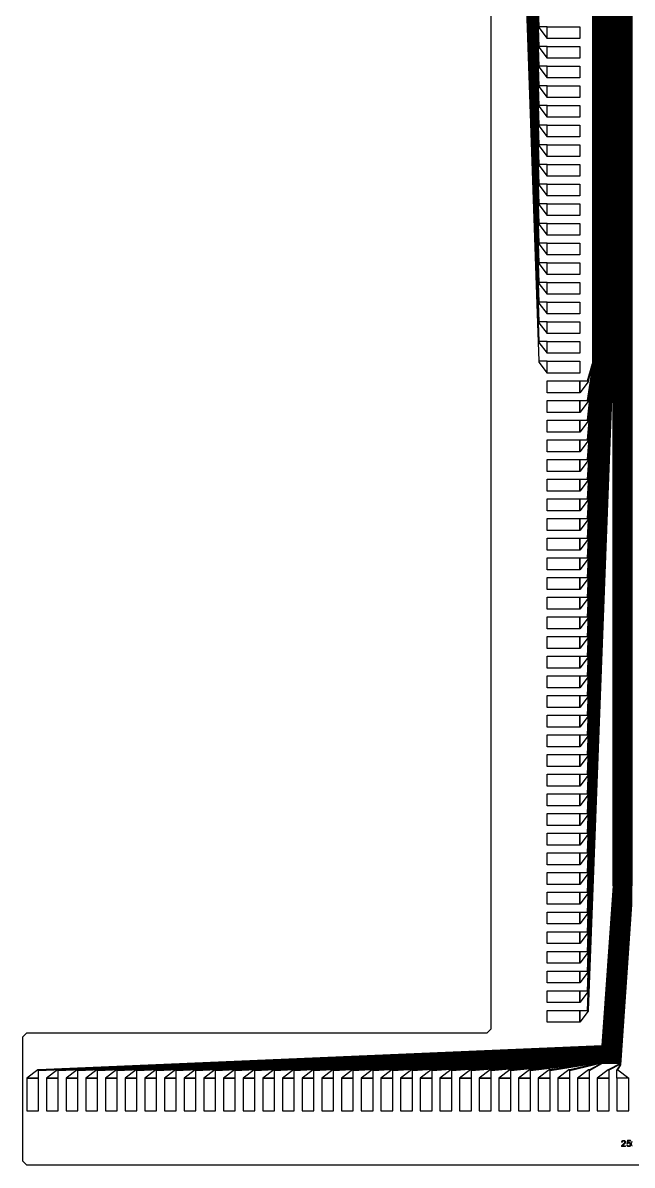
# Model space of a CAD drawing. Header units: inches. Extents: x 106592 to 209533, y 57057 to 74911.
# Drawn here: x 195743 to 198890, y 57278 to 63178 of the extents above; entities that cross this region are included whole.
import ezdxf

# ---------------------------------------------------------------- set-up
doc = ezdxf.new("R2010")
doc.units = ezdxf.units.IN
doc.header["$MEASUREMENT"] = 0
for name, color, linetype in [('metal', 221, 'Continuous'), ('nitride window', 40, 'Continuous'), ('profile', 140, 'Continuous')]:
    doc.layers.add(name, color=color, linetype=linetype)

msp = doc.modelspace()

# ---------------------------------------------------------------- linework, layer by layer
at = {"layer": 'metal'}
for points in [[(198685.4, 61418.7), (198687, 61418.7), (198687, 68021.4), (198685.4, 68021.4)], [(198688.6, 61418.7), (198690.2, 61418.7), (198690.2, 68021.4), (198688.6, 68021.4)], [(198691.8, 61418.7), (198693.4, 61418.7), (198693.4, 68021.4), (198691.8, 68021.4)], [(198695, 61418.7), (198696.6, 61418.7), (198696.6, 68021.4), (198695, 68021.4)], [(198698.2, 61418.7), (198699.8, 61418.7), (198699.8, 68021.4), (198698.2, 68021.4)], [(198701.4, 61418.7), (198703, 61418.7), (198703, 68021.4), (198701.4, 68021.4)], [(198704.6, 61418.7), (198706.2, 61418.7), (198706.2, 68021.4), (198704.6, 68021.4)], [(198707.8, 61418.7), (198709.4, 61418.7), (198709.4, 68021.4), (198707.8, 68021.4)], [(198711, 61418.7), (198712.6, 61418.7), (198712.6, 68021.4), (198711, 68021.4)], [(198714.2, 61418.7), (198715.8, 61418.7), (198715.8, 68021.4), (198714.2, 68021.4)], [(198717.4, 61418.7), (198719, 61418.7), (198719, 68021.4), (198717.4, 68021.4)], [(198720.6, 61418.7), (198722.2, 61418.7), (198722.2, 68021.4), (198720.6, 68021.4)], [(198723.8, 61418.7), (198725.4, 61418.7), (198725.4, 68021.4), (198723.8, 68021.4)], [(198727, 61418.7), (198728.6, 61418.7), (198728.6, 68021.4), (198727, 68021.4)], [(198730.2, 61418.7), (198731.8, 61418.7), (198731.8, 68021.4), (198730.2, 68021.4)], [(198733.4, 61418.7), (198735, 61418.7), (198735, 68021.4), (198733.4, 68021.4)], [(198736.6, 61418.7), (198738.2, 61418.7), (198738.2, 68021.4), (198736.6, 68021.4)], [(198739.8, 61418.7), (198741.4, 61418.7), (198741.4, 68021.4), (198739.8, 68021.4)], [(198743, 61418.7), (198744.6, 61418.7), (198744.6, 68021.4), (198743, 68021.4)], [(198746.2, 61418.7), (198747.8, 61418.7), (198747.8, 68021.4), (198746.2, 68021.4)], [(198749.4, 61418.7), (198751, 61418.7), (198751, 68021.4), (198749.4, 68021.4)], [(198752.6, 61418.7), (198754.2, 61418.7), (198754.2, 68021.4), (198752.6, 68021.4)], [(198755.8, 61418.7), (198757.4, 61418.7), (198757.4, 68021.4), (198755.8, 68021.4)], [(198759, 61418.7), (198760.6, 61418.7), (198760.6, 68021.4), (198759, 68021.4)], [(198762.2, 61418.7), (198763.8, 61418.7), (198763.8, 68021.4), (198762.2, 68021.4)], [(198765.4, 61418.7), (198767, 61418.7), (198767, 68021.4), (198765.4, 68021.4)], [(198768.6, 61418.7), (198770.2, 61418.7), (198770.2, 68021.4), (198768.6, 68021.4)], [(198771.8, 61418.7), (198773.4, 61418.7), (198773.4, 68021.4), (198771.8, 68021.4)], [(198775, 61418.7), (198776.6, 61418.7), (198776.6, 68021.4), (198775, 68021.4)], [(198778.2, 61418.7), (198779.8, 61418.7), (198779.8, 68021.4), (198778.2, 68021.4)], [(198781.4, 61418.7), (198783, 61418.7), (198783, 68021.4), (198781.4, 68021.4)], [(198784.6, 61418.7), (198786.2, 61418.7), (198786.2, 68021.4), (198784.6, 68021.4)], [(198787.8, 61418.7), (198789.4, 61418.7), (198789.4, 68021.4), (198787.8, 68021.4)], [(198792.6, 58721.4), (198791, 58721.4), (198791, 68021.4), (198792.6, 68021.4)], [(198795.8, 58721.4), (198794.2, 58721.4), (198794.2, 68021.4), (198795.8, 68021.4)], [(198799, 58721.4), (198797.4, 58721.4), (198797.4, 68021.4), (198799, 68021.4)], [(198802.2, 58721.4), (198800.6, 58721.4), (198800.6, 68021.4), (198802.2, 68021.4)], [(198805.4, 58721.4), (198803.8, 58721.4), (198803.8, 68021.4), (198805.4, 68021.4)], [(198808.6, 58721.4), (198807, 58721.4), (198807, 68021.4), (198808.6, 68021.4)], [(198811.8, 58721.4), (198810.2, 58721.4), (198810.2, 68021.4), (198811.8, 68021.4)], [(198815, 58721.4), (198813.4, 58721.4), (198813.4, 68021.4), (198815, 68021.4)], [(198818.2, 58721.4), (198816.6, 58721.4), (198816.6, 68021.4), (198818.2, 68021.4)], [(198821.4, 58721.4), (198819.8, 58721.4), (198819.8, 68021.4), (198821.4, 68021.4)], [(198824.6, 58721.4), (198823, 58721.4), (198823, 68021.4), (198824.6, 68021.4)], [(198827.8, 58721.4), (198826.2, 58721.4), (198826.2, 68021.4), (198827.8, 68021.4)], [(198831, 58721.4), (198829.4, 58721.4), (198829.4, 68021.4), (198831, 68021.4)], [(198834.2, 58721.4), (198832.6, 58721.4), (198832.6, 68021.4), (198834.2, 68021.4)], [(198837.4, 58721.4), (198835.8, 58721.4), (198835.8, 68021.4), (198837.4, 68021.4)], [(198840.6, 58721.4), (198839, 58721.4), (198839, 68021.4), (198840.6, 68021.4)], [(198843.8, 58721.4), (198842.2, 58721.4), (198842.2, 68021.4), (198843.8, 68021.4)], [(198847, 58721.4), (198845.4, 58721.4), (198845.4, 68021.4), (198847, 68021.4)], [(198850.2, 58721.4), (198848.6, 58721.4), (198848.6, 68021.4), (198850.2, 68021.4)], [(198853.4, 58721.4), (198851.8, 58721.4), (198851.8, 68021.4), (198853.4, 68021.4)], [(198856.6, 58721.4), (198855, 58721.4), (198855, 68021.4), (198856.6, 68021.4)], [(198859.8, 58721.4), (198858.2, 58721.4), (198858.2, 68021.4), (198859.8, 68021.4)], [(198863, 58721.4), (198861.4, 58721.4), (198861.4, 68021.4), (198863, 68021.4)], [(198866.2, 58721.4), (198864.6, 58721.4), (198864.6, 68021.4), (198866.2, 68021.4)], [(198869.4, 58721.4), (198867.8, 58721.4), (198867.8, 68021.4), (198869.4, 68021.4)], [(198872.6, 58721.4), (198871, 58721.4), (198871, 68021.4), (198872.6, 68021.4)], [(198875.8, 58721.4), (198874.2, 58721.4), (198874.2, 68021.4), (198875.8, 68021.4)], [(198879, 58721.4), (198877.4, 58721.4), (198877.4, 68021.4), (198879, 68021.4)], [(198882.2, 58721.4), (198880.6, 58721.4), (198880.6, 68021.4), (198882.2, 68021.4)], [(198885.4, 58721.4), (198883.8, 58721.4), (198883.8, 68021.4), (198885.4, 68021.4)], [(198888.6, 58721.4), (198887, 58721.4), (198887, 68021.4), (198888.6, 68021.4)], [(198182.7, 67921.4), (198181.1, 67921.4), (198407.8, 61430.7), (198409.9, 61430.7)], [(198185.9, 67921.4), (198184.3, 67921.4), (198407.8, 61532.3), (198409.9, 61532.3)], [(198189.1, 67921.4), (198187.5, 67921.4), (198407.8, 61633.9), (198409.9, 61633.9)], [(198407.8, 61735.5), (198409.9, 61735.5), (198192.3, 67921.4), (198190.7, 67921.4)], [(198195.5, 67921.4), (198193.9, 67921.4), (198407.8, 61837.1), (198409.9, 61837.1)], [(198407.8, 61938.7), (198409.9, 61938.7), (198198.7, 67921.4), (198197.1, 67921.4)], [(198407.8, 62040.3), (198409.9, 62040.3), (198201.9, 67921.4), (198200.3, 67921.4)], [(198205.1, 67921.4), (198203.5, 67921.4), (198407.8, 62141.9), (198409.9, 62141.9)], [(198208.3, 67921.4), (198206.7, 67921.4), (198407.8, 62243.5), (198409.9, 62243.5)], [(198211.5, 67921.4), (198209.9, 67921.4), (198407.8, 62345.1), (198409.9, 62345.1)], [(198214.7, 67921.4), (198213.1, 67921.4), (198407.8, 62446.7), (198409.9, 62446.7)], [(198407.8, 62548.3), (198409.9, 62548.3), (198217.9, 67921.4), (198216.3, 67921.4)], [(198221.1, 67921.4), (198219.5, 67921.4), (198407.8, 62649.9), (198409.9, 62649.9)], [(198407.8, 62751.5), (198409.9, 62751.5), (198224.3, 67921.4), (198222.7, 67921.4)], [(198407.8, 62853.1), (198409.9, 62853.1), (198227.5, 67921.4), (198225.9, 67921.4)], [(198230.7, 67921.4), (198229.1, 67921.4), (198407.8, 62954.7), (198409.9, 62954.7)], [(198233.9, 67921.4), (198232.3, 67921.4), (198407.8, 63056.3), (198409.9, 63056.3)], [(198237.1, 67921.4), (198235.5, 67921.4), (198407.8, 63157.9), (198409.9, 63157.9)], [(198450.2, 63097), (198450.2, 63157.9), (198407.8, 63157.9), (198407.8, 63153.7), (198450.2, 63097)], [(198450.2, 63157.9), (198619.5, 63157.9), (198619.5, 63097), (198450.2, 63097)], [(198450.2, 62995.4), (198450.2, 63056.3), (198407.8, 63056.3), (198407.8, 63052.1), (198450.2, 62995.4)], [(198450.2, 63056.3), (198619.5, 63056.3), (198619.5, 62995.4), (198450.2, 62995.4)], [(198450.2, 62893.8), (198450.2, 62954.7), (198407.8, 62954.7), (198407.8, 62950.5), (198450.2, 62893.8)], [(198450.2, 62954.7), (198619.5, 62954.7), (198619.5, 62893.8), (198450.2, 62893.8)], [(198450.2, 62792.2), (198450.2, 62853.1), (198407.8, 62853.1), (198407.8, 62848.9), (198450.2, 62792.2)], [(198450.2, 62853.1), (198619.5, 62853.1), (198619.5, 62792.2), (198450.2, 62792.2)], [(198450.2, 62690.6), (198450.2, 62751.5), (198407.8, 62751.5), (198407.8, 62747.3), (198450.2, 62690.6)], [(198450.2, 62751.5), (198619.5, 62751.5), (198619.5, 62690.6), (198450.2, 62690.6)], [(198450.2, 62588.9), (198450.2, 62649.9), (198407.8, 62649.9), (198407.8, 62645.7), (198450.2, 62588.9)], [(198450.2, 62649.9), (198619.5, 62649.9), (198619.5, 62588.9), (198450.2, 62588.9)], [(198450.2, 62487.3), (198450.2, 62548.3), (198407.8, 62548.3), (198407.8, 62544.1), (198450.2, 62487.3)], [(198450.2, 62548.3), (198619.5, 62548.3), (198619.5, 62487.3), (198450.2, 62487.3)], [(198450.2, 62385.7), (198450.2, 62446.7), (198407.8, 62446.7), (198407.8, 62442.5), (198450.2, 62385.7)], [(198450.2, 62446.7), (198619.5, 62446.7), (198619.5, 62385.7), (198450.2, 62385.7)], [(198450.2, 62284.1), (198450.2, 62345.1), (198407.8, 62345.1), (198407.8, 62340.9), (198450.2, 62284.1)], [(198450.2, 62345.1), (198619.5, 62345.1), (198619.5, 62284.1), (198450.2, 62284.1)], [(198450.2, 62182.5), (198450.2, 62243.5), (198407.8, 62243.5), (198407.8, 62239.3), (198450.2, 62182.5)], [(198450.2, 62243.5), (198619.5, 62243.5), (198619.5, 62182.5), (198450.2, 62182.5)], [(198450.2, 62080.9), (198450.2, 62141.9), (198407.8, 62141.9), (198407.8, 62137.7), (198450.2, 62080.9)], [(198450.2, 62141.9), (198619.5, 62141.9), (198619.5, 62080.9), (198450.2, 62080.9)], [(198450.2, 61979.3), (198450.2, 62040.3), (198407.8, 62040.3), (198407.8, 62036.1), (198450.2, 61979.3)], [(198450.2, 62040.3), (198619.5, 62040.3), (198619.5, 61979.3), (198450.2, 61979.3)], [(198450.2, 61877.7), (198450.2, 61938.7), (198407.8, 61938.7), (198407.8, 61934.5), (198450.2, 61877.7)], [(198450.2, 61938.7), (198619.5, 61938.7), (198619.5, 61877.7), (198450.2, 61877.7)], [(198450.2, 61776.1), (198450.2, 61837.1), (198407.8, 61837.1), (198407.8, 61832.8), (198450.2, 61776.1)], [(198450.2, 61837.1), (198619.5, 61837.1), (198619.5, 61776.1), (198450.2, 61776.1)], [(198450.2, 61674.5), (198450.2, 61735.5), (198407.8, 61735.5), (198407.8, 61731.2), (198450.2, 61674.5)], [(198450.2, 61735.5), (198619.5, 61735.5), (198619.5, 61674.5), (198450.2, 61674.5)], [(198450.2, 61572.9), (198450.2, 61633.9), (198407.8, 61633.9), (198407.8, 61629.6), (198450.2, 61572.9)], [(198450.2, 61633.9), (198619.5, 61633.9), (198619.5, 61572.9), (198450.2, 61572.9)], [(198450.2, 61471.3), (198450.2, 61532.3), (198407.8, 61532.3), (198407.8, 61528), (198450.2, 61471.3)], [(198450.2, 61532.3), (198619.5, 61532.3), (198619.5, 61471.3), (198450.2, 61471.3)], [(198450.2, 61369.7), (198450.2, 61430.7), (198407.8, 61430.7), (198407.8, 61426.4), (198450.2, 61369.7)], [(198450.2, 61430.7), (198619.5, 61430.7), (198619.5, 61369.7), (198450.2, 61369.7)], [(198752.6, 61418.7), (198754.2, 61418.7), (198661.8, 59195.4), (198659.7, 59195.4)], [(198661.8, 59297), (198659.7, 59297), (198749.4, 61418.7), (198751, 61418.7)], [(198746.2, 61418.7), (198747.8, 61418.7), (198661.8, 59398.6), (198659.7, 59398.6)], [(198661.8, 59500.2), (198659.7, 59500.2), (198743, 61418.7), (198744.6, 61418.7)], [(198661.8, 59601.8), (198659.7, 59601.8), (198739.8, 61418.7), (198741.4, 61418.7)], [(198736.6, 61418.7), (198738.2, 61418.7), (198661.8, 59703.4), (198659.7, 59703.4)], [(198755.8, 61418.7), (198757.4, 61418.7), (198661.8, 59093.8), (198659.7, 59093.8)], [(198759, 61418.7), (198760.6, 61418.7), (198661.8, 58992.2), (198659.7, 58992.2)], [(198784.6, 61418.7), (198786.2, 61418.7), (198661.8, 58179.3), (198659.7, 58179.3)], [(198781.4, 61418.7), (198783, 61418.7), (198661.8, 58280.9), (198659.7, 58280.9)], [(198762.2, 61418.7), (198763.8, 61418.7), (198661.8, 58890.6), (198659.7, 58890.6)], [(198661.8, 58789), (198659.7, 58789), (198765.4, 61418.7), (198767, 61418.7)], [(198661.8, 58687.4), (198659.7, 58687.4), (198768.6, 61418.7), (198770.2, 61418.7)], [(198771.8, 61418.7), (198773.4, 61418.7), (198661.8, 58585.8), (198659.7, 58585.8)], [(198661.8, 58484.1), (198659.7, 58484.1), (198775, 61418.7), (198776.6, 61418.7)], [(198778.2, 61418.7), (198779.8, 61418.7), (198661.8, 58382.5), (198659.7, 58382.5)], [(198727, 61418.7), (198728.6, 61418.7), (198661.8, 60008.2), (198659.7, 60008.2)], [(198661.8, 60109.8), (198659.7, 60109.8), (198723.8, 61418.7), (198725.4, 61418.7)], [(198720.6, 61418.7), (198722.2, 61418.7), (198661.8, 60211.4), (198659.7, 60211.4)], [(198661.8, 60313), (198659.7, 60313), (198717.4, 61418.7), (198719, 61418.7)], [(198661.8, 60414.6), (198659.7, 60414.6), (198714.2, 61418.7), (198715.8, 61418.7)], [(198711, 61418.7), (198712.6, 61418.7), (198661.8, 60516.2), (198659.7, 60516.2)], [(198730.2, 61418.7), (198731.8, 61418.7), (198661.8, 59906.6), (198659.7, 59906.6)], [(198733.4, 61418.7), (198735, 61418.7), (198661.8, 59805), (198659.7, 59805)], [(198707.8, 61418.7), (198709.4, 61418.7), (198661.8, 60617.8), (198659.7, 60617.8)], [(198704.6, 61418.7), (198706.2, 61418.7), (198661.8, 60719.4), (198659.7, 60719.4)], [(198685.4, 61418.7), (198687, 61418.7), (198661.8, 61329.1), (198659.7, 61329.1)], [(198661.8, 61227.5), (198659.7, 61227.5), (198688.6, 61418.7), (198690.2, 61418.7)], [(198661.8, 61125.9), (198659.7, 61125.9), (198691.8, 61418.7), (198693.4, 61418.7)], [(198695, 61418.7), (198696.6, 61418.7), (198661.8, 61024.2), (198659.7, 61024.2)], [(198661.8, 60922.6), (198659.7, 60922.6), (198698.2, 61418.7), (198699.8, 61418.7)], [(198701.4, 61418.7), (198703, 61418.7), (198661.8, 60821), (198659.7, 60821)], [(198787.8, 61418.7), (198789.4, 61418.7), (198661.8, 58077.7), (198659.7, 58077.7)], [(198450.2, 61329.1), (198619.5, 61329.1), (198619.5, 61268.1), (198450.2, 61268.1)], [(198619.5, 61268.1), (198619.5, 61329.1), (198661.8, 61329.1), (198661.8, 61324.8), (198619.5, 61268.1)], [(198450.2, 61227.5), (198619.5, 61227.5), (198619.5, 61166.5), (198450.2, 61166.5)], [(198619.5, 61166.5), (198619.5, 61227.5), (198661.8, 61227.5), (198661.8, 61223.2), (198619.5, 61166.5)], [(198450.2, 61125.9), (198619.5, 61125.9), (198619.5, 61064.9), (198450.2, 61064.9)], [(198619.5, 61064.9), (198619.5, 61125.9), (198661.8, 61125.9), (198661.8, 61121.6), (198619.5, 61064.9)], [(198450.2, 61024.2), (198619.5, 61024.2), (198619.5, 60963.3), (198450.2, 60963.3)], [(198619.5, 60963.3), (198619.5, 61024.2), (198661.8, 61024.2), (198661.8, 61020), (198619.5, 60963.3)], [(198450.2, 60922.6), (198619.5, 60922.6), (198619.5, 60861.7), (198450.2, 60861.7)], [(198619.5, 60861.7), (198619.5, 60922.6), (198661.8, 60922.6), (198661.8, 60918.4), (198619.5, 60861.7)], [(198450.2, 60821), (198619.5, 60821), (198619.5, 60760.1), (198450.2, 60760.1)], [(198619.5, 60760.1), (198619.5, 60821), (198661.8, 60821), (198661.8, 60816.8), (198619.5, 60760.1)], [(198450.2, 60719.4), (198619.5, 60719.4), (198619.5, 60658.5), (198450.2, 60658.5)], [(198619.5, 60658.5), (198619.5, 60719.4), (198661.8, 60719.4), (198661.8, 60715.2), (198619.5, 60658.5)], [(198450.2, 60617.8), (198619.5, 60617.8), (198619.5, 60556.9), (198450.2, 60556.9)], [(198619.5, 60556.9), (198619.5, 60617.8), (198661.8, 60617.8), (198661.8, 60613.6), (198619.5, 60556.9)], [(198450.2, 60516.2), (198619.5, 60516.2), (198619.5, 60455.3), (198450.2, 60455.3)], [(198619.5, 60455.3), (198619.5, 60516.2), (198661.8, 60516.2), (198661.8, 60512), (198619.5, 60455.3)], [(198450.2, 60414.6), (198619.5, 60414.6), (198619.5, 60353.7), (198450.2, 60353.7)], [(198619.5, 60353.7), (198619.5, 60414.6), (198661.8, 60414.6), (198661.8, 60410.4), (198619.5, 60353.7)], [(198450.2, 60313), (198619.5, 60313), (198619.5, 60252.1), (198450.2, 60252.1)], [(198619.5, 60252.1), (198619.5, 60313), (198661.8, 60313), (198661.8, 60308.8), (198619.5, 60252.1)], [(198450.2, 60211.4), (198619.5, 60211.4), (198619.5, 60150.5), (198450.2, 60150.5)], [(198619.5, 60150.5), (198619.5, 60211.4), (198661.8, 60211.4), (198661.8, 60207.2), (198619.5, 60150.5)], [(198450.2, 60109.8), (198619.5, 60109.8), (198619.5, 60048.8), (198450.2, 60048.8)], [(198619.5, 60048.8), (198619.5, 60109.8), (198661.8, 60109.8), (198661.8, 60105.6), (198619.5, 60048.8)], [(198450.2, 60008.2), (198619.5, 60008.2), (198619.5, 59947.2), (198450.2, 59947.2)], [(198619.5, 59947.2), (198619.5, 60008.2), (198661.8, 60008.2), (198661.8, 60004), (198619.5, 59947.2)], [(198450.2, 59906.6), (198619.5, 59906.6), (198619.5, 59845.6), (198450.2, 59845.6)], [(198619.5, 59845.6), (198619.5, 59906.6), (198661.8, 59906.6), (198661.8, 59902.4), (198619.5, 59845.6)], [(198450.2, 59805), (198619.5, 59805), (198619.5, 59744), (198450.2, 59744)], [(198619.5, 59744), (198619.5, 59805), (198661.8, 59805), (198661.8, 59800.8), (198619.5, 59744)], [(198450.2, 59703.4), (198619.5, 59703.4), (198619.5, 59642.4), (198450.2, 59642.4)], [(198619.5, 59642.4), (198619.5, 59703.4), (198661.8, 59703.4), (198661.8, 59699.2), (198619.5, 59642.4)], [(198450.2, 59601.8), (198619.5, 59601.8), (198619.5, 59540.8), (198450.2, 59540.8)], [(198619.5, 59540.8), (198619.5, 59601.8), (198661.8, 59601.8), (198661.8, 59597.6), (198619.5, 59540.8)], [(198450.2, 59500.2), (198619.5, 59500.2), (198619.5, 59439.2), (198450.2, 59439.2)], [(198619.5, 59439.2), (198619.5, 59500.2), (198661.8, 59500.2), (198661.8, 59496), (198619.5, 59439.2)], [(198450.2, 59398.6), (198619.5, 59398.6), (198619.5, 59337.6), (198450.2, 59337.6)], [(198619.5, 59337.6), (198619.5, 59398.6), (198661.8, 59398.6), (198661.8, 59394.4), (198619.5, 59337.6)], [(198450.2, 59297), (198619.5, 59297), (198619.5, 59236), (198450.2, 59236)], [(198619.5, 59236), (198619.5, 59297), (198661.8, 59297), (198661.8, 59292.7), (198619.5, 59236)], [(198450.2, 59195.4), (198619.5, 59195.4), (198619.5, 59134.4), (198450.2, 59134.4)], [(198619.5, 59134.4), (198619.5, 59195.4), (198661.8, 59195.4), (198661.8, 59191.1), (198619.5, 59134.4)], [(198450.2, 59093.8), (198619.5, 59093.8), (198619.5, 59032.8), (198450.2, 59032.8)], [(198619.5, 59032.8), (198619.5, 59093.8), (198661.8, 59093.8), (198661.8, 59089.5), (198619.5, 59032.8)], [(198450.2, 58992.2), (198619.5, 58992.2), (198619.5, 58931.2), (198450.2, 58931.2)], [(198619.5, 58931.2), (198619.5, 58992.2), (198661.8, 58992.2), (198661.8, 58987.9), (198619.5, 58931.2)], [(198450.2, 58890.6), (198619.5, 58890.6), (198619.5, 58829.6), (198450.2, 58829.6)], [(198619.5, 58829.6), (198619.5, 58890.6), (198661.8, 58890.6), (198661.8, 58886.3), (198619.5, 58829.6)], [(198450.2, 58789), (198619.5, 58789), (198619.5, 58728), (198450.2, 58728)], [(198619.5, 58728), (198619.5, 58789), (198661.8, 58789), (198661.8, 58784.7), (198619.5, 58728)], [(198733.5, 57894.3), (198733.5, 57892.7), (198735.1, 57892.7), (198792.6, 58719.8), (198792.6, 58721.4), (198791, 58721.4), (198733.5, 57894.3)], [(198738.3, 57889.5), (198733.5, 57889.5), (198733.5, 57891.1), (198736.7, 57891.1), (198794.2, 58718.2), (198794.2, 58721.4), (198795.8, 58721.4), (198795.8, 58716.6)], [(198739.9, 57887.9), (198733.5, 57887.9), (198733.5, 57886.3), (198741.5, 57886.3), (198799, 58713.4), (198799, 58721.4), (198797.4, 58721.4), (198797.4, 58715)], [(198744.7, 57883.1), (198733.5, 57883.1), (198733.5, 57884.7), (198743.1, 57884.7), (198800.6, 58711.8), (198800.6, 58721.4), (198802.2, 58721.4), (198802.2, 58710.2)], [(198747.9, 57879.9), (198733.5, 57879.9), (198733.5, 57881.5), (198746.3, 57881.5), (198803.8, 58708.6), (198803.8, 58721.4), (198805.4, 58721.4), (198805.4, 58707)], [(198749.5, 57878.3), (198733.5, 57878.3), (198733.5, 57876.7), (198751.1, 57876.7), (198808.6, 58703.8), (198808.6, 58721.4), (198807, 58721.4), (198807, 58705.4)], [(198754.3, 57873.5), (198733.5, 57873.5), (198733.5, 57875.1), (198752.7, 57875.1), (198810.2, 58702.2), (198810.2, 58721.4), (198811.8, 58721.4), (198811.8, 58700.6)], [(198757.5, 57870.3), (198733.5, 57870.3), (198733.5, 57871.9), (198755.9, 57871.9), (198813.4, 58699), (198813.4, 58721.4), (198815, 58721.4), (198815, 58697.4)], [(198759.1, 57868.7), (198733.5, 57868.7), (198733.5, 57867.1), (198760.7, 57867.1), (198818.2, 58694.2), (198818.2, 58721.4), (198816.6, 58721.4), (198816.6, 58695.8)], [(198763.9, 57863.9), (198733.5, 57863.9), (198733.5, 57865.5), (198762.3, 57865.5), (198819.8, 58692.6), (198819.8, 58721.4), (198821.4, 58721.4), (198821.4, 58691)], [(198767.1, 57860.7), (198733.5, 57860.7), (198733.5, 57862.3), (198765.5, 57862.3), (198823, 58689.4), (198823, 58721.4), (198824.6, 58721.4), (198824.6, 58687.8)], [(198768.7, 57859.1), (198733.5, 57859.1), (198733.5, 57857.5), (198770.3, 57857.5), (198827.8, 58684.6), (198827.8, 58721.4), (198826.2, 58721.4), (198826.2, 58686.2)], [(198773.5, 57854.3), (198733.5, 57854.3), (198733.5, 57855.9), (198771.9, 57855.9), (198829.4, 58683), (198829.4, 58721.4), (198831, 58721.4), (198831, 58681.4)], [(198776.7, 57851.1), (198733.5, 57851.1), (198733.5, 57852.7), (198775.1, 57852.7), (198832.6, 58679.8), (198832.6, 58721.4), (198834.2, 58721.4), (198834.2, 58678.2)], [(198778.3, 57849.5), (198733.5, 57849.5), (198733.5, 57847.9), (198779.9, 57847.9), (198837.4, 58675), (198837.4, 58721.4), (198835.8, 58721.4), (198835.8, 58676.6)], [(198783.1, 57844.7), (198733.5, 57844.7), (198733.5, 57846.3), (198781.5, 57846.3), (198839, 58673.4), (198839, 58721.4), (198840.6, 58721.4), (198840.6, 58671.8)], [(198786.3, 57841.5), (198733.5, 57841.5), (198733.5, 57843.1), (198784.7, 57843.1), (198842.2, 58670.2), (198842.2, 58721.4), (198843.8, 58721.4), (198843.8, 58668.6)], [(198787.9, 57839.9), (198733.5, 57839.9), (198733.5, 57838.3), (198789.5, 57838.3), (198847, 58665.4), (198847, 58721.4), (198845.4, 58721.4), (198845.4, 58667)], [(198792.7, 57835.1), (198733.5, 57835.1), (198733.5, 57836.7), (198791.1, 57836.7), (198848.6, 58663.8), (198848.6, 58721.4), (198850.2, 58721.4), (198850.2, 58662.2)], [(198795.9, 57831.9), (198733.5, 57831.9), (198733.5, 57833.5), (198794.3, 57833.5), (198851.8, 58660.6), (198851.8, 58721.4), (198853.4, 58721.4), (198853.4, 58659)], [(198797.5, 57830.3), (198733.5, 57830.3), (198733.5, 57828.7), (198799.1, 57828.7), (198856.6, 58655.8), (198856.6, 58721.4), (198855, 58721.4), (198855, 58657.4)], [(198802.3, 57825.5), (198733.5, 57825.5), (198733.5, 57827.1), (198800.7, 57827.1), (198858.2, 58654.2), (198858.2, 58721.4), (198859.8, 58721.4), (198859.8, 58652.6)], [(198805.5, 57822.3), (198733.5, 57822.3), (198733.5, 57823.9), (198803.9, 57823.9), (198861.4, 58651), (198861.4, 58721.4), (198863, 58721.4), (198863, 58649.4)], [(198807.1, 57820.7), (198733.5, 57820.7), (198733.5, 57819.1), (198808.7, 57819.1), (198866.2, 58646.2), (198866.2, 58721.4), (198864.6, 58721.4), (198864.6, 58647.8)], [(198811.9, 57815.9), (198733.5, 57815.9), (198733.5, 57817.5), (198810.3, 57817.5), (198867.8, 58644.6), (198867.8, 58721.4), (198869.4, 58721.4), (198869.4, 58643)], [(198815.1, 57812.7), (198733.5, 57812.7), (198733.5, 57814.3), (198813.5, 57814.3), (198871, 58641.4), (198871, 58721.4), (198872.6, 58721.4), (198872.6, 58639.8)], [(198818.3, 57809.5), (198733.5, 57809.5), (198733.5, 57811.1), (198816.7, 57811.1), (198874.2, 58638.2), (198874.2, 58721.4), (198875.8, 58721.4), (198875.8, 58636.6)], [(198819.9, 57807.9), (198733.5, 57807.9), (198733.5, 57806.3), (198821.5, 57806.3), (198879, 58633.4), (198879, 58721.4), (198877.4, 58721.4), (198877.4, 58635)], [(198824.7, 57803.1), (198733.5, 57803.1), (198733.5, 57804.7), (198823.1, 57804.7), (198880.6, 58631.8), (198880.6, 58721.4), (198882.2, 58721.4), (198882.2, 58630.2)], [(198826.3, 57801.5), (198827.9, 57799.9), (198885.4, 58627), (198885.4, 58721.4), (198883.8, 58721.4), (198883.8, 58628.6)], [(198829.5, 57798.3), (198831.1, 57796.7), (198888.6, 58623.8), (198888.6, 58721.4), (198887, 58721.4), (198887, 58625.4)], [(198450.2, 58687.4), (198619.5, 58687.4), (198619.5, 58626.4), (198450.2, 58626.4)], [(198619.5, 58626.4), (198619.5, 58687.4), (198661.8, 58687.4), (198661.8, 58683.1), (198619.5, 58626.4)], [(198450.2, 58585.8), (198619.5, 58585.8), (198619.5, 58524.8), (198450.2, 58524.8)], [(198619.5, 58524.8), (198619.5, 58585.8), (198661.8, 58585.8), (198661.8, 58581.5), (198619.5, 58524.8)], [(198450.2, 58484.1), (198619.5, 58484.1), (198619.5, 58423.2), (198450.2, 58423.2)], [(198619.5, 58423.2), (198619.5, 58484.1), (198661.8, 58484.1), (198661.8, 58479.9), (198619.5, 58423.2)], [(198450.2, 58382.5), (198619.5, 58382.5), (198619.5, 58321.6), (198450.2, 58321.6)], [(198619.5, 58321.6), (198619.5, 58382.5), (198661.8, 58382.5), (198661.8, 58378.3), (198619.5, 58321.6)], [(198450.2, 58280.9), (198619.5, 58280.9), (198619.5, 58220), (198450.2, 58220)], [(198619.5, 58220), (198619.5, 58280.9), (198661.8, 58280.9), (198661.8, 58276.7), (198619.5, 58220)], [(198450.2, 58179.3), (198619.5, 58179.3), (198619.5, 58118.4), (198450.2, 58118.4)], [(198619.5, 58118.4), (198619.5, 58179.3), (198661.8, 58179.3), (198661.8, 58175.1), (198619.5, 58118.4)], [(198450.2, 58077.7), (198619.5, 58077.7), (198619.5, 58016.8), (198450.2, 58016.8)], [(198619.5, 58016.8), (198619.5, 58077.7), (198661.8, 58077.7), (198661.8, 58073.5), (198619.5, 58016.8)], [(198733.5, 57892.7), (198733.5, 57894.3), (195824.1, 57769.9), (195824.1, 57767.8)], [(198733.5, 57889.5), (198733.5, 57891.1), (195925.8, 57769.9), (195925.8, 57767.8)], [(198733.5, 57886.3), (198733.5, 57887.9), (196027.4, 57769.9), (196027.4, 57767.8)], [(196129, 57769.9), (196129, 57767.8), (198733.5, 57883.1), (198733.5, 57884.7)], [(198733.5, 57879.9), (198733.5, 57881.5), (196230.6, 57769.9), (196230.6, 57767.8)], [(196332.2, 57769.9), (196332.2, 57767.8), (198733.5, 57876.7), (198733.5, 57878.3)], [(196433.8, 57769.9), (196433.8, 57767.8), (198733.5, 57873.5), (198733.5, 57875.1)], [(198733.5, 57870.3), (198733.5, 57871.9), (196535.4, 57769.9), (196535.4, 57767.8)], [(198733.5, 57867.1), (198733.5, 57868.7), (196637, 57769.9), (196637, 57767.8)], [(198733.5, 57863.9), (198733.5, 57865.5), (196738.6, 57769.9), (196738.6, 57767.8)], [(198733.5, 57860.7), (198733.5, 57862.3), (196840.2, 57769.9), (196840.2, 57767.8)], [(196941.8, 57769.9), (196941.8, 57767.8), (198733.5, 57857.5), (198733.5, 57859.1)], [(198733.5, 57854.3), (198733.5, 57855.9), (197043.4, 57769.9), (197043.4, 57767.8)], [(197145, 57769.9), (197145, 57767.8), (198733.5, 57851.1), (198733.5, 57852.7)], [(197246.6, 57769.9), (197246.6, 57767.8), (198733.5, 57847.9), (198733.5, 57849.5)], [(198733.5, 57844.7), (198733.5, 57846.3), (197348.2, 57769.9), (197348.2, 57767.8)], [(198733.5, 57841.5), (198733.5, 57843.1), (197449.8, 57769.9), (197449.8, 57767.8)], [(198733.5, 57838.3), (198733.5, 57839.9), (197551.4, 57769.9), (197551.4, 57767.8)], [(198733.5, 57835.1), (198733.5, 57836.7), (197653, 57769.9), (197653, 57767.8)], [(197754.6, 57769.9), (197754.6, 57767.8), (198733.5, 57831.9), (198733.5, 57833.5)], [(198733.5, 57828.7), (198733.5, 57830.3), (197856.2, 57769.9), (197856.2, 57767.8)], [(197957.8, 57769.9), (197957.8, 57767.8), (198733.5, 57825.5), (198733.5, 57827.1)], [(198059.4, 57769.9), (198059.4, 57767.8), (198733.5, 57822.3), (198733.5, 57823.9)], [(198733.5, 57819.1), (198733.5, 57820.7), (198161, 57769.9), (198161, 57767.8)], [(195763.2, 57727.6), (195824.1, 57727.6), (195824.1, 57769.9), (195819.9, 57769.9), (195763.2, 57727.6)], [(195864.8, 57727.6), (195925.8, 57727.6), (195925.8, 57769.9), (195921.5, 57769.9), (195864.8, 57727.6)], [(195966.4, 57727.6), (196027.4, 57727.6), (196027.4, 57769.9), (196023.1, 57769.9), (195966.4, 57727.6)], [(196068, 57727.6), (196129, 57727.6), (196129, 57769.9), (196124.7, 57769.9), (196068, 57727.6)], [(196169.6, 57727.6), (196230.6, 57727.6), (196230.6, 57769.9), (196226.3, 57769.9), (196169.6, 57727.6)], [(196271.2, 57727.6), (196332.2, 57727.6), (196332.2, 57769.9), (196327.9, 57769.9), (196271.2, 57727.6)], [(196372.8, 57727.6), (196433.8, 57727.6), (196433.8, 57769.9), (196429.5, 57769.9), (196372.8, 57727.6)], [(196474.4, 57727.6), (196535.4, 57727.6), (196535.4, 57769.9), (196531.1, 57769.9), (196474.4, 57727.6)], [(196576, 57727.6), (196637, 57727.6), (196637, 57769.9), (196632.7, 57769.9), (196576, 57727.6)], [(196677.6, 57727.6), (196738.6, 57727.6), (196738.6, 57769.9), (196734.3, 57769.9), (196677.6, 57727.6)], [(196779.2, 57727.6), (196840.2, 57727.6), (196840.2, 57769.9), (196836, 57769.9), (196779.2, 57727.6)], [(196880.8, 57727.6), (196941.8, 57727.6), (196941.8, 57769.9), (196937.6, 57769.9), (196880.8, 57727.6)], [(196982.4, 57727.6), (197043.4, 57727.6), (197043.4, 57769.9), (197039.2, 57769.9), (196982.4, 57727.6)], [(197084, 57727.6), (197145, 57727.6), (197145, 57769.9), (197140.8, 57769.9), (197084, 57727.6)], [(197185.6, 57727.6), (197246.6, 57727.6), (197246.6, 57769.9), (197242.4, 57769.9), (197185.6, 57727.6)], [(197287.2, 57727.6), (197348.2, 57727.6), (197348.2, 57769.9), (197344, 57769.9), (197287.2, 57727.6)], [(197388.8, 57727.6), (197449.8, 57727.6), (197449.8, 57769.9), (197445.6, 57769.9), (197388.8, 57727.6)], [(197490.5, 57727.6), (197551.4, 57727.6), (197551.4, 57769.9), (197547.2, 57769.9), (197490.5, 57727.6)], [(197592.1, 57727.6), (197653, 57727.6), (197653, 57769.9), (197648.8, 57769.9), (197592.1, 57727.6)], [(197693.7, 57727.6), (197754.6, 57727.6), (197754.6, 57769.9), (197750.4, 57769.9), (197693.7, 57727.6)], [(197795.3, 57727.6), (197856.2, 57727.6), (197856.2, 57769.9), (197852, 57769.9), (197795.3, 57727.6)], [(197896.9, 57727.6), (197957.8, 57727.6), (197957.8, 57769.9), (197953.6, 57769.9), (197896.9, 57727.6)], [(197998.5, 57727.6), (198059.4, 57727.6), (198059.4, 57769.9), (198055.2, 57769.9), (197998.5, 57727.6)], [(198100.1, 57727.6), (198161, 57727.6), (198161, 57769.9), (198156.8, 57769.9), (198100.1, 57727.6)], [(198201.7, 57727.6), (198262.6, 57727.6), (198262.6, 57769.9), (198258.4, 57769.9), (198201.7, 57727.6)], [(198733.5, 57815.9), (198733.5, 57817.5), (198262.6, 57769.9), (198262.6, 57767.8)], [(198303.3, 57727.6), (198364.2, 57727.6), (198364.2, 57769.9), (198360, 57769.9), (198303.3, 57727.6)], [(198733.5, 57812.7), (198733.5, 57814.3), (198364.2, 57769.9), (198364.2, 57767.8)], [(198404.9, 57727.6), (198465.9, 57727.6), (198465.9, 57769.9), (198461.6, 57769.9), (198404.9, 57727.6)], [(198733.5, 57809.5), (198733.5, 57811.1), (198465.9, 57769.9), (198465.9, 57767.8)], [(198506.5, 57727.6), (198567.5, 57727.6), (198567.5, 57769.9), (198563.2, 57769.9), (198506.5, 57727.6)], [(198567.5, 57769.9), (198567.5, 57767.8), (198733.5, 57806.3), (198733.5, 57807.9)], [(198608.1, 57727.6), (198669.1, 57727.6), (198669.1, 57769.9), (198664.8, 57769.9), (198608.1, 57727.6)], [(198733.5, 57803.1), (198733.5, 57804.7), (198669.1, 57769.9), (198669.1, 57767.8)], [(198709.7, 57727.6), (198770.7, 57727.6), (198770.7, 57769.9), (198766.4, 57769.9), (198709.7, 57727.6)], [(198766.4, 57769.9), (198770.7, 57769.9), (198827.9, 57799.9), (198826.3, 57801.5)], [(198815.5, 57769.9), (198831.1, 57796.7), (198829.5, 57798.3), (198811.3, 57769.9)], [(198872.3, 57727.6), (198811.3, 57727.6), (198811.3, 57769.9), (198815.5, 57769.9), (198872.3, 57727.6)], [(195824.1, 57558.3), (195824.1, 57727.6), (195763.2, 57727.6), (195763.2, 57558.3)], [(195925.8, 57558.3), (195925.8, 57727.6), (195864.8, 57727.6), (195864.8, 57558.3)], [(196027.4, 57558.3), (196027.4, 57727.6), (195966.4, 57727.6), (195966.4, 57558.3)], [(196129, 57558.3), (196129, 57727.6), (196068, 57727.6), (196068, 57558.3)], [(196230.6, 57558.3), (196230.6, 57727.6), (196169.6, 57727.6), (196169.6, 57558.3)], [(196332.2, 57558.3), (196332.2, 57727.6), (196271.2, 57727.6), (196271.2, 57558.3)], [(196433.8, 57558.3), (196433.8, 57727.6), (196372.8, 57727.6), (196372.8, 57558.3)], [(196535.4, 57558.3), (196535.4, 57727.6), (196474.4, 57727.6), (196474.4, 57558.3)], [(196637, 57558.3), (196637, 57727.6), (196576, 57727.6), (196576, 57558.3)], [(196738.6, 57558.3), (196738.6, 57727.6), (196677.6, 57727.6), (196677.6, 57558.3)], [(196840.2, 57558.3), (196840.2, 57727.6), (196779.2, 57727.6), (196779.2, 57558.3)], [(196941.8, 57558.3), (196941.8, 57727.6), (196880.8, 57727.6), (196880.8, 57558.3)], [(197043.4, 57558.3), (197043.4, 57727.6), (196982.4, 57727.6), (196982.4, 57558.3)], [(197145, 57558.3), (197145, 57727.6), (197084, 57727.6), (197084, 57558.3)], [(197246.6, 57558.3), (197246.6, 57727.6), (197185.6, 57727.6), (197185.6, 57558.3)], [(197348.2, 57558.3), (197348.2, 57727.6), (197287.2, 57727.6), (197287.2, 57558.3)], [(197449.8, 57558.3), (197449.8, 57727.6), (197388.8, 57727.6), (197388.8, 57558.3)], [(197551.4, 57558.3), (197551.4, 57727.6), (197490.5, 57727.6), (197490.5, 57558.3)], [(197653, 57558.3), (197653, 57727.6), (197592.1, 57727.6), (197592.1, 57558.3)], [(197754.6, 57558.3), (197754.6, 57727.6), (197693.7, 57727.6), (197693.7, 57558.3)], [(197856.2, 57558.3), (197856.2, 57727.6), (197795.3, 57727.6), (197795.3, 57558.3)], [(197957.8, 57558.3), (197957.8, 57727.6), (197896.9, 57727.6), (197896.9, 57558.3)], [(198059.4, 57558.3), (198059.4, 57727.6), (197998.5, 57727.6), (197998.5, 57558.3)], [(198161, 57558.3), (198161, 57727.6), (198100.1, 57727.6), (198100.1, 57558.3)], [(198262.6, 57558.3), (198262.6, 57727.6), (198201.7, 57727.6), (198201.7, 57558.3)], [(198364.2, 57558.3), (198364.2, 57727.6), (198303.3, 57727.6), (198303.3, 57558.3)], [(198465.9, 57558.3), (198465.9, 57727.6), (198404.9, 57727.6), (198404.9, 57558.3)], [(198567.5, 57558.3), (198567.5, 57727.6), (198506.5, 57727.6), (198506.5, 57558.3)], [(198669.1, 57558.3), (198669.1, 57727.6), (198608.1, 57727.6), (198608.1, 57558.3)], [(198770.7, 57558.3), (198770.7, 57727.6), (198709.7, 57727.6), (198709.7, 57558.3)], [(198872.3, 57558.3), (198872.3, 57727.6), (198811.3, 57727.6), (198811.3, 57558.3)]]:
    msp.add_lwpolyline(points, close=True, dxfattribs=at)
at = {"layer": 'metal', "color": 221, "lineweight": 0}
for points in [[(198845.2, 57403), (198845.8, 57403), (198847.3, 57402.7), (198848.5, 57402.2), (198849.6, 57401.4), (198849.7, 57401.2), (198850.6, 57400.1), (198851.1, 57398.8), (198851.3, 57397.4), (198851.2, 57396.6), (198850.9, 57395.4), (198850.3, 57394), (198849.4, 57392.7), (198848.9, 57392), (198847.3, 57390.3), (198846.3, 57389.3), (198845.1, 57388.2), (198843.8, 57387.1), (198842.4, 57385.9), (198841.2, 57384.9), (198840, 57383.8), (198838.9, 57382.8), (198838, 57381.9), (198837.2, 57381), (198836.7, 57380.4), (198835.9, 57379.2), (198835.2, 57378), (198834.6, 57376.8), (198834.3, 57375.4), (198834.2, 57374), (198855.3, 57374), (198855.3, 57377.8), (198839.6, 57377.8), (198840.3, 57378.8), (198841.3, 57379.9), (198841.4, 57380.1), (198842.1, 57380.7), (198843.1, 57381.6), (198844.3, 57382.7), (198845.8, 57384), (198846.9, 57384.9), (198848.2, 57386), (198849.3, 57387.1), (198850.4, 57388), (198851.2, 57388.9), (198851.9, 57389.6), (198852.2, 57390), (198853.2, 57391.2), (198853.9, 57392.4), (198854.5, 57393.5), (198854.9, 57394.5), (198855.2, 57395.9), (198855.3, 57397.3), (198855.3, 57397.4), (198855.2, 57398.9), (198854.9, 57400.2), (198854.3, 57401.5), (198853.6, 57402.6), (198852.6, 57403.7), (198852, 57404.2), (198850.9, 57404.9), (198849.7, 57405.5), (198848.3, 57405.9), (198846.9, 57406.1), (198845.3, 57406.2), (198844.4, 57406.2), (198842.9, 57406), (198841.5, 57405.7), (198840.2, 57405.3), (198839.1, 57404.6), (198838, 57403.9), (198837.5, 57403.4), (198836.7, 57402.4), (198836, 57401.2), (198835.5, 57400), (198835.1, 57398.5), (198834.9, 57396.9), (198839, 57396.5), (198839, 57397.6), (198839.3, 57399), (198839.9, 57400.2), (198840.7, 57401.3), (198841.2, 57401.8), (198842.4, 57402.4), (198843.7, 57402.8)], [(198865.6, 57383.4), (198861.4, 57383), (198861.6, 57381.9), (198861.9, 57380.6), (198862.4, 57379.4), (198863, 57378.3), (198863.8, 57377.3), (198864.7, 57376.4), (198864.7, 57376.4), (198865.7, 57375.6), (198866.8, 57375), (198867.9, 57374.5), (198869.1, 57374.2), (198870.5, 57374), (198871.9, 57373.9), (198872.8, 57374), (198874.1, 57374.1), (198875.4, 57374.4), (198876.5, 57374.8), (198877.6, 57375.4), (198878.6, 57376.1), (198879.6, 57376.9), (198871.9, 57377.2), (198871.3, 57377.2), (198870, 57377.5), (198868.8, 57378), (198867.8, 57378.8), (198867.8, 57378.8), (198867, 57379.6), (198866.4, 57380.7), (198865.9, 57381.9)], [(198881.5, 57406.6), (198865.3, 57406.6), (198862.2, 57389.9), (198865.9, 57389.4), (198866.3, 57390), (198867.2, 57390.9), (198868.3, 57391.7), (198869.3, 57392.1), (198870.5, 57392.4), (198871.8, 57392.5), (198880.1, 57393.1), (198879.9, 57393.3), (198866.7, 57394), (198868.5, 57402.8), (198881.5, 57402.8)], [(198872.9, 57396.1), (198872.8, 57396.1), (198871.5, 57396), (198870.3, 57395.7), (198869.1, 57395.3), (198867.9, 57394.7), (198866.7, 57394), (198879.9, 57393.3), (198878.9, 57394.2), (198877.8, 57394.8), (198876.7, 57395.4), (198875.5, 57395.8), (198874.2, 57396)], [(198880.1, 57393.1), (198871.8, 57392.5), (198872.3, 57392.5), (198873.6, 57392.3), (198874.8, 57392), (198875.9, 57391.4), (198876.9, 57390.5), (198877.3, 57390), (198877.9, 57389), (198878.4, 57387.9), (198878.7, 57386.6), (198878.8, 57385.2), (198878.7, 57383.9), (198878.5, 57382.6), (198878.1, 57381.4), (198877.5, 57380.3), (198876.8, 57379.4), (198876.5, 57379.1), (198875.5, 57378.3), (198874.4, 57377.7), (198873.2, 57377.3), (198871.9, 57377.2), (198879.6, 57376.9), (198880.4, 57377.9), (198880.7, 57378.2), (198881.4, 57379.3), (198882, 57380.4), (198882.4, 57381.6), (198882.8, 57382.8), (198882.9, 57384.1), (198883, 57385.5), (198883, 57386.2), (198882.9, 57387.6), (198882.6, 57388.8), (198882.2, 57390), (198881.6, 57391.1), (198880.9, 57392.2)]]:
    msp.add_lwpolyline(points, close=True, dxfattribs=at)
msp.add_lwpolyline([(198890, 57402.4), (198889.4, 57401.4), (198888.8, 57400.4), (198888.3, 57399.3), (198887.9, 57398.1), (198887.6, 57396.8), (198887.3, 57395.4), (198887, 57393.9), (198886.9, 57392.3), (198886.8, 57390.6), (198886.7, 57388.9), (198886.7, 57388.5), (198886.8, 57386.8), (198886.9, 57385.1), (198887.1, 57383.6), (198887.4, 57382.1), (198887.8, 57380.8), (198888.2, 57379.6), (198888.7, 57378.5), (198889.3, 57377.5), (198889.9, 57376.7)], dxfattribs=at)
at = {"layer": 'nitride window'}
for points in [[(198450.2, 63157.9), (198619.5, 63157.9), (198619.5, 63097), (198450.2, 63097)], [(198450.2, 63056.3), (198619.5, 63056.3), (198619.5, 62995.4), (198450.2, 62995.4)], [(198450.2, 62954.7), (198619.5, 62954.7), (198619.5, 62893.8), (198450.2, 62893.8)], [(198450.2, 62853.1), (198619.5, 62853.1), (198619.5, 62792.2), (198450.2, 62792.2)], [(198450.2, 62751.5), (198619.5, 62751.5), (198619.5, 62690.6), (198450.2, 62690.6)], [(198450.2, 62649.9), (198619.5, 62649.9), (198619.5, 62588.9), (198450.2, 62588.9)], [(198450.2, 62548.3), (198619.5, 62548.3), (198619.5, 62487.3), (198450.2, 62487.3)], [(198450.2, 62446.7), (198619.5, 62446.7), (198619.5, 62385.7), (198450.2, 62385.7)], [(198450.2, 62345.1), (198619.5, 62345.1), (198619.5, 62284.1), (198450.2, 62284.1)], [(198450.2, 62243.5), (198619.5, 62243.5), (198619.5, 62182.5), (198450.2, 62182.5)], [(198450.2, 62141.9), (198619.5, 62141.9), (198619.5, 62080.9), (198450.2, 62080.9)], [(198450.2, 62040.3), (198619.5, 62040.3), (198619.5, 61979.3), (198450.2, 61979.3)], [(198450.2, 61938.7), (198619.5, 61938.7), (198619.5, 61877.7), (198450.2, 61877.7)], [(198450.2, 61837.1), (198619.5, 61837.1), (198619.5, 61776.1), (198450.2, 61776.1)], [(198450.2, 61735.5), (198619.5, 61735.5), (198619.5, 61674.5), (198450.2, 61674.5)], [(198450.2, 61633.9), (198619.5, 61633.9), (198619.5, 61572.9), (198450.2, 61572.9)], [(198450.2, 61532.3), (198619.5, 61532.3), (198619.5, 61471.3), (198450.2, 61471.3)], [(198450.2, 61430.7), (198619.5, 61430.7), (198619.5, 61369.7), (198450.2, 61369.7)], [(198450.2, 61329.1), (198619.5, 61329.1), (198619.5, 61268.1), (198450.2, 61268.1)], [(198450.2, 61227.5), (198619.5, 61227.5), (198619.5, 61166.5), (198450.2, 61166.5)], [(198450.2, 61125.9), (198619.5, 61125.9), (198619.5, 61064.9), (198450.2, 61064.9)], [(198450.2, 61024.2), (198619.5, 61024.2), (198619.5, 60963.3), (198450.2, 60963.3)], [(198450.2, 60922.6), (198619.5, 60922.6), (198619.5, 60861.7), (198450.2, 60861.7)], [(198450.2, 60821), (198619.5, 60821), (198619.5, 60760.1), (198450.2, 60760.1)], [(198450.2, 60719.4), (198619.5, 60719.4), (198619.5, 60658.5), (198450.2, 60658.5)], [(198450.2, 60617.8), (198619.5, 60617.8), (198619.5, 60556.9), (198450.2, 60556.9)], [(198450.2, 60516.2), (198619.5, 60516.2), (198619.5, 60455.3), (198450.2, 60455.3)], [(198450.2, 60414.6), (198619.5, 60414.6), (198619.5, 60353.7), (198450.2, 60353.7)], [(198450.2, 60313), (198619.5, 60313), (198619.5, 60252.1), (198450.2, 60252.1)], [(198450.2, 60211.4), (198619.5, 60211.4), (198619.5, 60150.5), (198450.2, 60150.5)], [(198450.2, 60109.8), (198619.5, 60109.8), (198619.5, 60048.8), (198450.2, 60048.8)], [(198450.2, 60008.2), (198619.5, 60008.2), (198619.5, 59947.2), (198450.2, 59947.2)], [(198450.2, 59906.6), (198619.5, 59906.6), (198619.5, 59845.6), (198450.2, 59845.6)], [(198450.2, 59805), (198619.5, 59805), (198619.5, 59744), (198450.2, 59744)], [(198450.2, 59703.4), (198619.5, 59703.4), (198619.5, 59642.4), (198450.2, 59642.4)], [(198450.2, 59601.8), (198619.5, 59601.8), (198619.5, 59540.8), (198450.2, 59540.8)], [(198450.2, 59500.2), (198619.5, 59500.2), (198619.5, 59439.2), (198450.2, 59439.2)], [(198450.2, 59398.6), (198619.5, 59398.6), (198619.5, 59337.6), (198450.2, 59337.6)], [(198450.2, 59297), (198619.5, 59297), (198619.5, 59236), (198450.2, 59236)], [(198450.2, 59195.4), (198619.5, 59195.4), (198619.5, 59134.4), (198450.2, 59134.4)], [(198450.2, 59093.8), (198619.5, 59093.8), (198619.5, 59032.8), (198450.2, 59032.8)], [(198450.2, 58992.2), (198619.5, 58992.2), (198619.5, 58931.2), (198450.2, 58931.2)], [(198450.2, 58890.6), (198619.5, 58890.6), (198619.5, 58829.6), (198450.2, 58829.6)], [(198450.2, 58789), (198619.5, 58789), (198619.5, 58728), (198450.2, 58728)], [(198450.2, 58687.4), (198619.5, 58687.4), (198619.5, 58626.4), (198450.2, 58626.4)], [(198450.2, 58585.8), (198619.5, 58585.8), (198619.5, 58524.8), (198450.2, 58524.8)], [(198450.2, 58484.1), (198619.5, 58484.1), (198619.5, 58423.2), (198450.2, 58423.2)], [(198450.2, 58382.5), (198619.5, 58382.5), (198619.5, 58321.6), (198450.2, 58321.6)], [(198450.2, 58280.9), (198619.5, 58280.9), (198619.5, 58220), (198450.2, 58220)], [(198450.2, 58179.3), (198619.5, 58179.3), (198619.5, 58118.4), (198450.2, 58118.4)], [(198450.2, 58077.7), (198619.5, 58077.7), (198619.5, 58016.8), (198450.2, 58016.8)], [(195824.1, 57558.3), (195824.1, 57727.6), (195763.2, 57727.6), (195763.2, 57558.3)], [(195925.8, 57558.3), (195925.8, 57727.6), (195864.8, 57727.6), (195864.8, 57558.3)], [(196027.4, 57558.3), (196027.4, 57727.6), (195966.4, 57727.6), (195966.4, 57558.3)], [(196129, 57558.3), (196129, 57727.6), (196068, 57727.6), (196068, 57558.3)], [(196230.6, 57558.3), (196230.6, 57727.6), (196169.6, 57727.6), (196169.6, 57558.3)], [(196332.2, 57558.3), (196332.2, 57727.6), (196271.2, 57727.6), (196271.2, 57558.3)], [(196433.8, 57558.3), (196433.8, 57727.6), (196372.8, 57727.6), (196372.8, 57558.3)], [(196535.4, 57558.3), (196535.4, 57727.6), (196474.4, 57727.6), (196474.4, 57558.3)], [(196637, 57558.3), (196637, 57727.6), (196576, 57727.6), (196576, 57558.3)], [(196738.6, 57558.3), (196738.6, 57727.6), (196677.6, 57727.6), (196677.6, 57558.3)], [(196840.2, 57558.3), (196840.2, 57727.6), (196779.2, 57727.6), (196779.2, 57558.3)], [(196941.8, 57558.3), (196941.8, 57727.6), (196880.8, 57727.6), (196880.8, 57558.3)], [(197043.4, 57558.3), (197043.4, 57727.6), (196982.4, 57727.6), (196982.4, 57558.3)], [(197145, 57558.3), (197145, 57727.6), (197084, 57727.6), (197084, 57558.3)], [(197246.6, 57558.3), (197246.6, 57727.6), (197185.6, 57727.6), (197185.6, 57558.3)], [(197348.2, 57558.3), (197348.2, 57727.6), (197287.2, 57727.6), (197287.2, 57558.3)], [(197449.8, 57558.3), (197449.8, 57727.6), (197388.8, 57727.6), (197388.8, 57558.3)], [(197551.4, 57558.3), (197551.4, 57727.6), (197490.5, 57727.6), (197490.5, 57558.3)], [(197653, 57558.3), (197653, 57727.6), (197592.1, 57727.6), (197592.1, 57558.3)], [(197754.6, 57558.3), (197754.6, 57727.6), (197693.7, 57727.6), (197693.7, 57558.3)], [(197856.2, 57558.3), (197856.2, 57727.6), (197795.3, 57727.6), (197795.3, 57558.3)], [(197957.8, 57558.3), (197957.8, 57727.6), (197896.9, 57727.6), (197896.9, 57558.3)], [(198059.4, 57558.3), (198059.4, 57727.6), (197998.5, 57727.6), (197998.5, 57558.3)], [(198161, 57558.3), (198161, 57727.6), (198100.1, 57727.6), (198100.1, 57558.3)], [(198262.6, 57558.3), (198262.6, 57727.6), (198201.7, 57727.6), (198201.7, 57558.3)], [(198364.2, 57558.3), (198364.2, 57727.6), (198303.3, 57727.6), (198303.3, 57558.3)], [(198465.9, 57558.3), (198465.9, 57727.6), (198404.9, 57727.6), (198404.9, 57558.3)], [(198567.5, 57558.3), (198567.5, 57727.6), (198506.5, 57727.6), (198506.5, 57558.3)], [(198669.1, 57558.3), (198669.1, 57727.6), (198608.1, 57727.6), (198608.1, 57558.3)], [(198770.7, 57558.3), (198770.7, 57727.6), (198709.7, 57727.6), (198709.7, 57558.3)], [(198872.3, 57558.3), (198872.3, 57727.6), (198811.3, 57727.6), (198811.3, 57558.3)]]:
    msp.add_lwpolyline(points, close=True, dxfattribs=at)
at = {"layer": 'profile'}
msp.add_lwpolyline([(199624.1, 68021.4), (199624.1, 57981.8), (199644.1, 57961.8), (202022, 57961.8), (202042, 57941.8), (202042, 57298.3), (202022, 57278.3), (195763.2, 57278.3), (195743.2, 57298.3), (195743.2, 57941.8), (195763.2, 57961.8), (198141.1, 57961.8), (198161.1, 57981.8), (198161.1, 68021.4)], dxfattribs=at)

doc.saveas('drawing.dxf')
